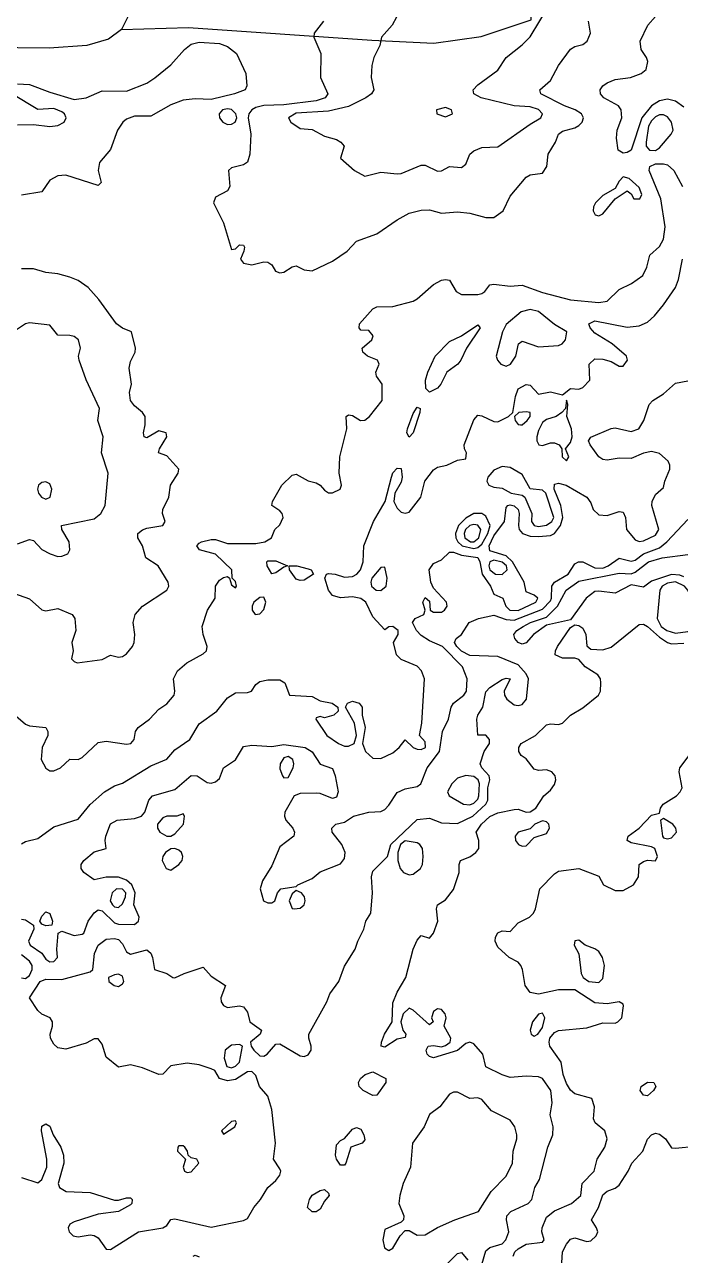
# Model space of a CAD drawing. Extents: x 425119 to 428731, y 1576976 to 1581037.
# Drawn here: x 427706 to 428193, y 1577581 to 1578496 of the extents above; entities that cross this region are included whole.
import ezdxf

# ---------------------------------------------------------------- set-up
doc = ezdxf.new("R2010")
doc.units = 21
doc.header["$MEASUREMENT"] = 0
for name, color, linetype in [('C-ROAD-CNTR', 7, 'Continuous'), ('C-TOPO-MAJR', 3, 'Continuous'), ('C-TOPO-MINR', 8, 'Continuous')]:
    doc.layers.add(name, color=color, linetype=linetype)

msp = doc.modelspace()

# ---------------------------------------------------------------- linework, layer by layer
at = {"layer": 'C-ROAD-CNTR'}
for points in [[(427811.28, 1579802.66), (427812.59, 1579667.93), (427801.5, 1579437.75), (427799.03, 1579092.4), (427797.14, 1578830.71), (427796.38, 1578724.06), (427801, 1578638.95), (427798.58, 1578555.33), (427794.26, 1578529.9), (427788.71, 1578514.3), (427777.68, 1578492.18), (427768.02, 1578484.97), (427751.95, 1578480.33), (427724.04, 1578478.32), (427328.66, 1578482.5), (427108.41, 1578491.89)], [(427777.68, 1578492.18), (427827.55, 1578493.7), (427963.69, 1578484.34), (428009.95, 1578482.07), (428045.04, 1578487.13), (428082.12, 1578499.42), (428082.88, 1578513.89)]]:
    msp.add_lwpolyline(points, dxfattribs=at)
at = {"layer": 'C-TOPO-MAJR'}
for points, elevation in [([(427982.16, 1578501.5), (427978.82, 1578495.5), (427970.89, 1578486.5), (427969.61, 1578480.5), (427965.29, 1578471.5), (427963.71, 1578465.5), (427963.16, 1578456.5), (427965.26, 1578447.5), (427963.53, 1578444.5), (427959.3, 1578441.5), (427946.5, 1578435.06), (427931.5, 1578431.5), (427907.5, 1578430.02), (427901.9, 1578426.5), (427903.7, 1578423.5), (427910.5, 1578418.73), (427919.5, 1578417.95), (427928.5, 1578412.95), (427937.5, 1578410.48), (427940.81, 1578408.5), (427943.12, 1578405.5), (427940.61, 1578396.5), (427950.85, 1578387.5), (427958.5, 1578383.23), (427970.5, 1578386.26), (427982.5, 1578384.89), (427985.5, 1578385.33), (428000.5, 1578391.4), (428003.5, 1578391.52), (428012.5, 1578386.93), (428015.5, 1578387.29), (428021.5, 1578390.33), (428030.5, 1578389.58), (428033.5, 1578392.25), (428036.55, 1578399.5), (428039.5, 1578402.12), (428045.5, 1578404.48), (428057.5, 1578405.03), (428081.5, 1578421.91), (428089.45, 1578426.5), (428090.67, 1578429.5), (428087.5, 1578432.76), (428081.5, 1578434.8), (428069.5, 1578435.49), (428045.09, 1578441.5), (428039.67, 1578444.5), (428039.06, 1578447.5), (428042.5, 1578451.21), (428057.5, 1578462.01), (428063.51, 1578471.5), (428075.5, 1578480.85), (428081.5, 1578486.94), (428095.81, 1578510.5)], 75), ([(427700.5, 1578109.86), (427709.5, 1578113.06), (427712.5, 1578112.31), (427718.5, 1578105.83), (427724.69, 1578102.5), (427724.69, 1578102.5), (427730.5, 1578100.61), (427733.5, 1578100.64), (427737.82, 1578102.5), (427739.51, 1578105.5), (427738.8, 1578111.5), (427733.42, 1578120.5), (427733.32, 1578123.5), (427757.5, 1578128.48), (427762.45, 1578132.5), (427765.64, 1578138.5), (427767.98, 1578162.5), (427763, 1578177.5), (427764.05, 1578189.5), (427760.11, 1578201.5), (427761.54, 1578210.5), (427751.5, 1578231.94), (427746.36, 1578246.5), (427745.82, 1578249.5), (427747.22, 1578255.5), (427745.77, 1578261.5), (427742.5, 1578263.98), (427739.5, 1578264.89), (427730.5, 1578265.09), (427724.5, 1578272.4), (427709.5, 1578274.3), (427706.5, 1578273.46), (427697.5, 1578267.59)], 75), ([(427703.5, 1577638.95), (427715.5, 1577634.8), (427718.5, 1577637.34), (427722.39, 1577646.5), (427722.4, 1577652.5), (427718.26, 1577673.5), (427718.5, 1577676.99), (427721.5, 1577678.71), (427724.5, 1577676.92), (427726.91, 1577670.5), (427732.6, 1577661.5), (427734.76, 1577655.5), (427735.03, 1577649.5), (427730.62, 1577634.5), (427731.62, 1577631.5), (427736.71, 1577628.5), (427754.5, 1577627.8), (427772.5, 1577622.05), (427775.5, 1577621.94), (427781.5, 1577623.79), (427784.5, 1577623.83), (427785.68, 1577622.5), (427785.55, 1577619.5), (427784.5, 1577618.59), (427775.5, 1577613.69), (427760.5, 1577611.5), (427742.5, 1577605.82), (427739.5, 1577604.09), (427738.19, 1577601.5), (427738.83, 1577598.5), (427741.79, 1577595.5), (427745.5, 1577594.68), (427754.5, 1577596.24), (427757.5, 1577595.79), (427760.5, 1577593.97), (427766.5, 1577585.52), (427769.5, 1577585.41), (427790.5, 1577598.43), (427808.55, 1577601.5), (427811.5, 1577603.21), (427814.5, 1577607.57), (427817.5, 1577608.13), (427844.5, 1577602.05), (427868.5, 1577606.86), (427871.5, 1577608.28), (427876.03, 1577616.5), (427881.15, 1577622.5), (427886.5, 1577631.49), (427892.5, 1577636.62), (427895.44, 1577640.5), (427896.16, 1577643.5), (427895.5, 1577645.31), (427890.71, 1577652.5), (427892.32, 1577664.5), (427889.5, 1577689.33), (427886.5, 1577699.27), (427880.37, 1577706.5), (427877.5, 1577714.67), (427874.5, 1577717.76), (427871.5, 1577717.39), (427862.5, 1577711.65), (427856.5, 1577710.84), (427850.48, 1577712.5), (427847.01, 1577718.5), (427844.5, 1577719.67), (427835.5, 1577722.69), (427826.5, 1577723.82), (427814.5, 1577722.01), (427808.5, 1577715.79), (427805.5, 1577715.57), (427793.5, 1577720.45), (427784.5, 1577722.63), (427775.5, 1577720.83), (427766.5, 1577728.43), (427763.5, 1577737.93), (427760.5, 1577741.89), (427757.5, 1577741.93), (427751.5, 1577738.82), (427736.5, 1577734.35), (427730.5, 1577735.24), (427727.5, 1577737.88), (427725.07, 1577742.5), (427724.68, 1577745.5), (427726.63, 1577751.5), (427726.64, 1577754.5), (427724.76, 1577757.5), (427718.5, 1577760.28), (427715.5, 1577762.95), (427709.55, 1577772.5), (427717.41, 1577784.5), (427721.5, 1577786.35), (427733.5, 1577786.03), (427754.5, 1577791.83), (427756.57, 1577793.5), (427757.78, 1577805.5), (427760.46, 1577811.5), (427766.5, 1577815.99), (427772.5, 1577816.61), (427775.5, 1577815.84), (427778.5, 1577812.55), (427781.5, 1577806.74), (427784.5, 1577804.95), (427796.5, 1577808.17), (427799.5, 1577805.58), (427800.9, 1577802.5), (427802.3, 1577793.5), (427811.5, 1577790.63), (427815.94, 1577787.5), (427817.5, 1577787.22), (427824.25, 1577790.5), (427838.5, 1577795.3), (427844.5, 1577788.57), (427855.15, 1577781.5), (427851.59, 1577772.5), (427851.83, 1577769.5), (427853.5, 1577766.63), (427856.5, 1577765.17), (427865.5, 1577766.38), (427868.5, 1577765.82), (427871.5, 1577761.84), (427873.09, 1577754.5), (427881.78, 1577748.5), (427880.89, 1577745.5), (427873.63, 1577739.5), (427874.18, 1577736.5), (427876.09, 1577733.5), (427880.5, 1577729.21), (427883.5, 1577729.11), (427886.07, 1577730.5), (427892.5, 1577737.97), (427895.5, 1577738.18), (427910.5, 1577729.42), (427913.5, 1577728.92), (427916.5, 1577730.15), (427918.6, 1577733.5), (427918.77, 1577736.5), (427916.93, 1577742.5), (427916.93, 1577745.5), (427930.36, 1577769.5), (427932.66, 1577775.5), (427939.16, 1577784.5), (427943.5, 1577796.09), (427951.32, 1577808.5), (427953.27, 1577814.5), (427957.87, 1577823.5), (427959.38, 1577829.5), (427963.01, 1577835.5), (427964.37, 1577850.5), (427963.6, 1577862.5), (427964.5, 1577866.62), (427975.31, 1577877.5), (427977.93, 1577886.5), (427997.5, 1577904.99), (428006.5, 1577906.09), (428015.5, 1577902.62), (428027.5, 1577902.01), (428038.73, 1577907.5), (428048.56, 1577916.5), (428050.04, 1577919.5), (428049.99, 1577928.5), (428051.49, 1577934.5), (428050.93, 1577937.5), (428045.47, 1577943.5), (428044.33, 1577946.5), (428047.34, 1577955.5), (428051.19, 1577961.5), (428051.11, 1577964.5), (428048.5, 1577967.6), (428042.5, 1577967.7), (428041.71, 1577979.5), (428042.47, 1577982.5), (428046.16, 1577988.5), (428048.5, 1577999.94), (428051.5, 1578003.05), (428060.5, 1578009.14), (428063.5, 1578010.07), (428066.5, 1578009.6), (428061.99, 1578000.5), (428062.37, 1577997.5), (428064.08, 1577994.5), (428069.5, 1577990.27), (428072.5, 1577989.66), (428075.5, 1577990.46), (428078.69, 1577994.5), (428080.15, 1578009.5), (428078.5, 1578013.35), (428072.5, 1578019.88), (428057.5, 1578026.18), (428036.5, 1578026.97), (428030.5, 1578030.18), (428026.87, 1578033.5), (428025.2, 1578036.5), (428026.33, 1578039.5), (428030.5, 1578042.62), (428036.08, 1578051.5), (428043.04, 1578054.5), (428054.5, 1578056.9), (428063.5, 1578053.69), (428069.5, 1578053.21), (428090.5, 1578061.31), (428096.5, 1578067.55), (428097.31, 1578069.5), (428097.5, 1578078.5), (428099.37, 1578081.5), (428109.58, 1578087.5), (428114.5, 1578095.03), (428117.37, 1578096.5), (428120.5, 1578096.67), (428129.5, 1578092), (428135.5, 1578091.91), (428139.47, 1578093.5), (428147.5, 1578099.38), (428156.5, 1578097.15), (428159.5, 1578097.85), (428165.5, 1578102.58), (428177.5, 1578107.01), (428183.02, 1578111.5), (428198.5, 1578128)], 70)]:
    msp.add_lwpolyline(points, dxfattribs=dict(at, elevation=elevation))
at = {"layer": 'C-TOPO-MAJR', "elevation": 70}
for points in [[(428182.99, 1578045.5), (428189.5, 1578043.58), (428198.5, 1578044.69), (428205.12, 1578048.5), (428207.5, 1578053.26), (428207.7, 1578060.5), (428206.71, 1578063.5), (428201.1, 1578069.5), (428198.54, 1578075.5), (428196.09, 1578078.5), (428189.5, 1578081.75), (428183.5, 1578080.78), (428179.55, 1578078.5), (428177.76, 1578075.5), (428175.68, 1578054.5), (428178.66, 1578048.5), (428182.99, 1578045.5)], [(427987.38, 1577865.5), (427991.5, 1577863.94), (427994.5, 1577864.46), (427999.82, 1577868.5), (428001.41, 1577871.5), (428002.01, 1577877.5), (428001.34, 1577883.5), (427999.4, 1577886.5), (427997.5, 1577887.59), (427988.5, 1577889.09), (427984.97, 1577886.5), (427983.15, 1577880.5), (427983.14, 1577874.5), (427984.92, 1577868.5), (427987.38, 1577865.5)], [(427772.35, 1577781.5), (427775.5, 1577780.96), (427778.5, 1577782.96), (427779.41, 1577784.5), (427778.5, 1577788.44), (427775.5, 1577790), (427772.5, 1577789.63), (427768.13, 1577787.5), (427768.4, 1577784.5), (427772.35, 1577781.5)], [(427856.16, 1577721.5), (427859.5, 1577720.41), (427862.5, 1577721.68), (427865.44, 1577724.5), (427867.72, 1577736.5), (427865.5, 1577737.75), (427859.5, 1577737.33), (427854.82, 1577733.5), (427854.06, 1577727.5), (427856.16, 1577721.5)], [(427973.21, 1577586.5), (427976.5, 1577584.51), (427979.5, 1577586.29), (427984.8, 1577595.5), (427988.5, 1577599.4), (427991.5, 1577599.49), (427997.5, 1577596.01), (428003.5, 1577596.18), (428012.5, 1577601.62), (428025.49, 1577607.5), (428042.91, 1577613.5), (428052.32, 1577628.5), (428063.5, 1577639.92), (428068.18, 1577649.5), (428068.67, 1577658.5), (428071.5, 1577667.5), (428071.59, 1577670.5), (428070.06, 1577676.5), (428066.5, 1577681.59), (428052.57, 1577688.5), (428045.5, 1577696.91), (428042.5, 1577697.98), (428036.5, 1577697.73), (428027.5, 1577702.31), (428024.5, 1577702.25), (428021.5, 1577700.72), (428014.21, 1577691.5), (428006.5, 1577685.81), (428002.59, 1577676.5), (427994.08, 1577664.5), (427992.44, 1577646.5), (427986.95, 1577634.5), (427984.49, 1577625.5), (427983.9, 1577619.5), (427987.56, 1577610.5), (427987.35, 1577607.5), (427985.5, 1577605.67), (427973.5, 1577600.23), (427971.89, 1577592.5), (427973.21, 1577586.5)]]:
    msp.add_lwpolyline(points, close=True, dxfattribs=at)
at = {"layer": 'C-TOPO-MINR'}
for points, elevation in [([(428195.5, 1578434.55), (428189.5, 1578438.98), (428183.5, 1578440.37), (428177.5, 1578439.19), (428171.5, 1578435.57), (428164.31, 1578426.5), (428156.5, 1578402.54), (428153.5, 1578400.73), (428150.5, 1578400.43), (428146.91, 1578402.5), (428145.45, 1578411.5), (428146.13, 1578417.5), (428149.6, 1578426.5), (428148.9, 1578432.5), (428147.01, 1578435.5), (428136.21, 1578441.5), (428133.59, 1578444.5), (428133.36, 1578447.5), (428135.33, 1578450.5), (428138.5, 1578452.7), (428144.5, 1578455.2), (428155.92, 1578456.5), (428164, 1578459.5), (428167.49, 1578462.5), (428168.85, 1578468.5), (428167.93, 1578471.5), (428163.84, 1578477.5), (428163.13, 1578483.5), (428168.94, 1578495.5), (428174.5, 1578502.02)], 73), ([(427927.97, 1578498.5), (427920.82, 1578489.5), (427920.61, 1578486.5), (427925.85, 1578474.5), (427925.56, 1578456.5), (427931.05, 1578444.5), (427929.22, 1578441.5), (427922.5, 1578439.31), (427898.5, 1578436.17), (427883.5, 1578435.86), (427877.5, 1578434.32), (427874.63, 1578432.5), (427872.5, 1578429.5), (427871.8, 1578426.5), (427873.89, 1578414.5), (427873.16, 1578399.5), (427871.5, 1578393.74), (427868.5, 1578391.67), (427859.5, 1578389.34), (427857.22, 1578387.5), (427858.29, 1578375.5), (427856.5, 1578372.23), (427847.5, 1578367.66), (427846.23, 1578363.5), (427853.46, 1578348.5), (427859.5, 1578328.76), (427862.5, 1578329.26), (427865.5, 1578332.17), (427868.5, 1578331.96), (427869.17, 1578330.5), (427868.7, 1578327.5), (427866.31, 1578321.5), (427868.42, 1578318.5), (427874.5, 1578317.42), (427883.5, 1578319.49), (427886.5, 1578319.21), (427889.5, 1578317.34), (427892.14, 1578312.5), (427895.5, 1578311.34), (427898.5, 1578311.82), (427904.5, 1578315.79), (427907.5, 1578316.6), (427913.5, 1578313.69), (427919.5, 1578312.92), (427934.5, 1578320.18), (427945.56, 1578327.5), (427952.5, 1578335.02), (427967.5, 1578340.45), (427982.5, 1578350.85), (427991.5, 1578355.69), (428000.5, 1578357.89), (428006.5, 1578358.11), (428015.5, 1578355.76), (428027.5, 1578356.76), (428036.5, 1578355.79), (428048.5, 1578352.49), (428054.5, 1578352.57), (428061.43, 1578357.5), (428066.5, 1578368.26), (428078.5, 1578382.4), (428081.5, 1578384.26), (428090.5, 1578385.57), (428093.79, 1578390.5), (428094.75, 1578399.5), (428100.11, 1578408.5), (428102.46, 1578414.5), (428105.5, 1578416.68), (428114.5, 1578419.08), (428117.5, 1578420.95), (428120.05, 1578423.5), (428120.93, 1578426.5), (428119.51, 1578429.5), (428114.86, 1578432.5), (428106.81, 1578435.5), (428089.26, 1578444.5), (428088.66, 1578447.5), (428096.5, 1578454.45), (428102.39, 1578465.5), (428111.5, 1578477.75), (428114.5, 1578479.61), (428120.5, 1578481.23), (428123.88, 1578483.5), (428126.27, 1578489.5), (428124.84, 1578498.5)], 74), ([(427700.5, 1578451.83), (427709.5, 1578451.49), (427724.5, 1578445.64), (427742.5, 1578440.25), (427751.5, 1578441.49), (427763.5, 1578446.57), (427781.5, 1578446.41), (427796.5, 1578452.48), (427802.5, 1578456.24), (427814.5, 1578466.01), (427824.61, 1578477.5), (427829.5, 1578481.43), (427835.5, 1578482.89), (427850.5, 1578481.88), (427856.5, 1578479.66), (427863.34, 1578474.5), (427870.17, 1578459.5), (427870.91, 1578450.5), (427869.74, 1578447.5), (427861.69, 1578444.5), (427844.5, 1578440.24), (427832.5, 1578440.8), (427823.5, 1578439.68), (427814.5, 1578436.16), (427799.5, 1578427.91), (427787.5, 1578427.9), (427781.5, 1578425.54), (427778.88, 1578423.5), (427774.8, 1578417.5), (427769.5, 1578403.11), (427761.41, 1578393.5), (427760.45, 1578387.5), (427762.6, 1578378.5), (427760.5, 1578376.26), (427736.5, 1578384.01), (427730.5, 1578383.44), (427724.5, 1578380.22), (427718.5, 1578371.55), (427703.5, 1578369.11)], 73), ([(427700.5, 1578421.43), (427712.5, 1578421.76), (427724.5, 1578420.24), (427730.5, 1578420.99), (427735.21, 1578423.5), (427736.76, 1578426.5), (427735.41, 1578429.5), (427733.5, 1578431.13), (427727.5, 1578433.64), (427715.5, 1578432.77), (427696.29, 1578444.5)], 73), ([(427697.5, 1577983.49), (427706.5, 1577975.97), (427709.5, 1577974.76), (427721.5, 1577973.44), (427723.17, 1577970.5), (427723.13, 1577967.5), (427718.88, 1577958.5), (427718.12, 1577949.5), (427721.5, 1577943.09), (427724.5, 1577941.07), (427727.5, 1577941.26), (427732.46, 1577943.5), (427739.5, 1577949.97), (427745.5, 1577949.49), (427748.5, 1577951.04), (427760.5, 1577962.24), (427766.5, 1577963.17), (427781.5, 1577960.91), (427784.61, 1577961.5), (427787.19, 1577964.5), (427788.27, 1577970.5), (427790.16, 1577973.5), (427798.54, 1577979.5), (427805.5, 1577986.98), (427811.5, 1577991.02), (427816.83, 1577997.5), (427817.42, 1578000.5), (427816.54, 1578009.5), (427819.46, 1578015.5), (427826.42, 1578021.5), (427838.5, 1578028.24), (427840.83, 1578030.5), (427841.52, 1578033.5), (427838.52, 1578042.5), (427837.8, 1578048.5), (427841.79, 1578060.5), (427847.49, 1578069.5), (427847.5, 1578078.5), (427850.5, 1578082.8), (427853.5, 1578085.02), (427856.5, 1578085.75), (427858.06, 1578084.5), (427859.5, 1578079.38), (427862.5, 1578077.25), (427863.25, 1578078.5), (427862.5, 1578081.81), (427860.02, 1578084.5), (427859.79, 1578090.5), (427847.5, 1578102.13), (427835.79, 1578105.5), (427833.67, 1578108.5), (427835.5, 1578110.31), (427837.15, 1578111.5), (427844.5, 1578113.1), (427847.5, 1578113.06), (427856.5, 1578110.23), (427877.5, 1578110.27), (427884.22, 1578111.5), (427889.24, 1578114.5), (427891.73, 1578120.5), (427895.5, 1578124.16), (427897.95, 1578129.5), (427897.26, 1578132.5), (427895.5, 1578134.4), (427889.5, 1578138.46), (427889.87, 1578141.5), (427896.87, 1578153.5), (427904.5, 1578160.87), (427907.5, 1578161.84), (427916.5, 1578156.81), (427922.5, 1578155.21), (427925.5, 1578153.6), (427928.5, 1578149.88), (427931.5, 1578147.83), (427934.5, 1578147.79), (427940.15, 1578150.5), (427941.18, 1578153.5), (427939.61, 1578162.5), (427940.05, 1578174.5), (427945.1, 1578195.5), (427944.64, 1578204.5), (427946.5, 1578205.91), (427949.5, 1578205.22), (427955.47, 1578201.5), (427958.5, 1578201.92), (427962.04, 1578204.5), (427971.43, 1578216.5), (427971.36, 1578228.5), (427967.29, 1578234.5), (427966.73, 1578237.5), (427969.13, 1578243.5), (427968.01, 1578246.5), (427960.55, 1578249.5), (427957.03, 1578252.5), (427956.52, 1578255.5), (427963.85, 1578261.5), (427964.88, 1578264.5), (427961.5, 1578268.53), (427955.5, 1578268.7), (427954.25, 1578270.5), (427954.63, 1578273.5), (427964.5, 1578284.59), (427967.5, 1578286.1), (427979.5, 1578286.28), (427994.5, 1578290.44), (427997.5, 1578292.09), (428009.5, 1578302.63), (428015.5, 1578305.88), (428018.5, 1578306.44), (428021.5, 1578305.94), (428026.32, 1578297.5), (428030.5, 1578295.17), (428042.5, 1578295.27), (428045.5, 1578296.13), (428047.69, 1578297.5), (428051.5, 1578302.55), (428054.5, 1578303.01), (428066.5, 1578301.39), (428075.5, 1578302.25), (428090.5, 1578296.82), (428111.5, 1578291.28), (428132.5, 1578289.4), (428138.5, 1578290.32), (428147.5, 1578299.05), (428156.61, 1578303.5), (428165.18, 1578309.5), (428168.01, 1578315.5), (428170.41, 1578324.5), (428177.5, 1578331.06), (428180.5, 1578336.5), (428181.7, 1578345.5), (428178.47, 1578366.5), (428169.8, 1578387.5), (428170.29, 1578390.5), (428174.5, 1578392.31), (428180.5, 1578392.51), (428183.5, 1578391.66), (428188.22, 1578387.5), (428194.47, 1578375.5)], 73), ([(427703.5, 1577886.82), (427706.5, 1577888.62), (427715.5, 1577891), (427727.5, 1577899.6), (427745.5, 1577905.25), (427754.5, 1577916.08), (427765.13, 1577925.5), (427772.5, 1577929.95), (427778.5, 1577931.92), (427799.5, 1577945.01), (427811.5, 1577949.76), (427817.5, 1577956.89), (427828.57, 1577964.5), (427835.5, 1577976.23), (427848.55, 1577985.5), (427856.5, 1577995.48), (427862.5, 1577999.2), (427871.5, 1577999.33), (427874.4, 1578000.5), (427877.5, 1578005.31), (427880.5, 1578007.53), (427886.5, 1578008.9), (427895.5, 1578008.95), (427899.05, 1578006.5), (427902.55, 1577997.5), (427919.5, 1577996.35), (427925.5, 1577993.22), (427934.19, 1577991.5), (427938.57, 1577988.5), (427938.81, 1577985.5), (427935.48, 1577982.5), (427928.5, 1577980.64), (427925.5, 1577981.6), (427922.5, 1577980.69), (427922.27, 1577979.5), (427930.23, 1577967.5), (427939.08, 1577961.5), (427943.5, 1577959.6), (427946.5, 1577959.5), (427950.72, 1577961.5), (427952.4, 1577967.5), (427950.88, 1577976.5), (427944.18, 1577988.5), (427945.67, 1577991.5), (427949.5, 1577993.08), (427954.48, 1577991.5), (427956.64, 1577988.5), (427956.57, 1577982.5), (427958.75, 1577973.5), (427956.88, 1577961.5), (427959.08, 1577955.5), (427964.5, 1577950.56), (427970.5, 1577950.33), (427979.5, 1577954.64), (427984.05, 1577958.5), (427988.5, 1577964.13), (427994.37, 1577958.5), (427997.5, 1577957.18), (428000.5, 1577957.01), (428003.61, 1577958.5), (428003.5, 1577962.84), (427999.11, 1577967.5), (428000.92, 1577976.5), (428002.96, 1578009.5), (428000.68, 1578015.5), (427997.5, 1578018.95), (427985.5, 1578023.97), (427982.19, 1578027.5), (427979.85, 1578036.5), (427983.43, 1578042.5), (427983.35, 1578045.5), (427979.5, 1578048.6), (427976.5, 1578048.19), (427973.5, 1578046.09), (427964.5, 1578055.72), (427959.26, 1578066.5), (427955.5, 1578069.26), (427949.5, 1578070.42), (427940.5, 1578069.83), (427934.5, 1578071.55), (427931.66, 1578075.5), (427928.76, 1578084.5), (427930.2, 1578087.5), (427931.5, 1578087.79), (427936.49, 1578087.5), (427943.5, 1578085.18), (427949.5, 1578085.63), (427952.71, 1578087.5), (427955.34, 1578090.5), (427957.38, 1578096.5), (427957.78, 1578108.5), (427964.96, 1578126.5), (427973.66, 1578141.5), (427978.28, 1578159.5), (427979.5, 1578162.62), (427982.5, 1578166.2), (427985.5, 1578165.83), (427986.28, 1578159.5), (427985.5, 1578155.73), (427980.9, 1578147.5), (427980.2, 1578141.5), (427982.5, 1578136.56), (427985.5, 1578133.49), (427988.5, 1578132.71), (427991.5, 1578133.39), (428000.21, 1578144.5), (428003.11, 1578156.5), (428009.5, 1578164.91), (428012.5, 1578166.88), (428019.44, 1578168.5), (428027.5, 1578172.09), (428033.5, 1578173.04), (428034.02, 1578177.5), (428032.55, 1578180.5), (428032.41, 1578183.5), (428039.5, 1578202.12), (428042.5, 1578205.61), (428045.5, 1578205.14), (428054.5, 1578200.97), (428057.5, 1578200.68), (428065.26, 1578204.5), (428068.47, 1578207.5), (428070.4, 1578219.5), (428072.5, 1578225.21), (428078.5, 1578228.38), (428081.5, 1578227.85), (428087.5, 1578221.3), (428096.5, 1578222.91), (428105.5, 1578220.79), (428111.5, 1578225.5), (428117.5, 1578224.96), (428120.5, 1578226.03), (428125.79, 1578231.5), (428125.35, 1578243.5), (428129.5, 1578247.42), (428135.5, 1578247.32), (428141.5, 1578245.39), (428147.5, 1578241.9), (428150.5, 1578242.04), (428153.79, 1578246.5), (428153, 1578249.5), (428142.41, 1578258.5), (428129.5, 1578266.59), (428126.09, 1578270.5), (428124.88, 1578273.5), (428129.5, 1578275.7), (428153.5, 1578270.94), (428162.5, 1578272.04), (428168.5, 1578274.77), (428173.82, 1578279.5), (428180.5, 1578287.68), (428189.37, 1578300.5), (428191.73, 1578306.5), (428194.66, 1578321.5)], 72), ([(427685.5, 1578077.46), (427709.5, 1578069.16), (427718.5, 1578060.89), (427721.5, 1578060.19), (427730.5, 1578061.81), (427741.02, 1578057.5), (427743.06, 1578054.5), (427743.82, 1578045.5), (427740.87, 1578036.5), (427741.93, 1578030.5), (427740.61, 1578024.5), (427742.5, 1578022.42), (427744.84, 1578021.5), (427744.84, 1578021.5), (427763.5, 1578023.86), (427769.5, 1578027.18), (427775.5, 1578025.61), (427778.5, 1578026.24), (427781.5, 1578028.24), (427785.97, 1578033.5), (427787.1, 1578036.5), (427787.62, 1578042.5), (427786.33, 1578051.5), (427788.01, 1578057.5), (427793.5, 1578063.7), (427811.5, 1578075.54), (427813.02, 1578078.5), (427812.34, 1578081.5), (427805.09, 1578093.5), (427795.85, 1578099.5), (427793.48, 1578108.5), (427789.82, 1578114.5), (427789.91, 1578117.5), (427793.5, 1578120.46), (427796.5, 1578121.62), (427808.5, 1578123.5), (427810.31, 1578126.5), (427808.16, 1578132.5), (427808.47, 1578135.5), (427812.92, 1578144.5), (427814.29, 1578153.5), (427819.85, 1578162.5), (427820.49, 1578165.5), (427811.5, 1578175.44), (427805.18, 1578177.5), (427806.03, 1578180.5), (427811.45, 1578189.5), (427811.01, 1578192.5), (427805.5, 1578193.97), (427796.5, 1578188.76), (427794.73, 1578189.5), (427794.04, 1578192.5), (427795.42, 1578198.5), (427795.33, 1578204.5), (427793.45, 1578207.5), (427787.5, 1578212.44), (427784.37, 1578216.5), (427783.77, 1578222.5), (427785.19, 1578228.5), (427783.52, 1578240.5), (427784.5, 1578245.43), (427788.03, 1578252.5), (427788.15, 1578255.5), (427785.12, 1578267.5), (427778.5, 1578270.33), (427774.17, 1578273.5), (427760.88, 1578291.5), (427753.02, 1578300.5), (427745.5, 1578305.59), (427739.5, 1578308.26), (427730.5, 1578310.62), (427721.5, 1578311.54), (427712.5, 1578314.33), (427703.5, 1578314.28)], 74), ([(427703.5, 1577830.96), (427706.5, 1577830.46), (427712.46, 1577826.5), (427712.53, 1577823.5), (427708.7, 1577814.5), (427709.85, 1577811.5), (427718.5, 1577805.68), (427721.5, 1577801.15), (427724.5, 1577799.25), (427727.52, 1577799.5), (427730.19, 1577802.5), (427729.62, 1577808.5), (427730.61, 1577820.5), (427733.5, 1577821.91), (427742.5, 1577818.74), (427748.5, 1577819.67), (427749.75, 1577820.5), (427752.96, 1577829.5), (427757.5, 1577835.6), (427760.5, 1577837.74), (427763.5, 1577837.04), (427772.5, 1577828.18), (427775.5, 1577827.18), (427787.5, 1577827.02), (427790.5, 1577829.49), (427790.99, 1577832.5), (427786.94, 1577841.5), (427788, 1577850.5), (427785.52, 1577856.5), (427781.5, 1577859.8), (427775.5, 1577862.07), (427766.5, 1577862.21), (427757.5, 1577860.1), (427749.83, 1577865.5), (427747.85, 1577868.5), (427747.93, 1577871.5), (427749.86, 1577874.5), (427757.5, 1577880.87), (427766.36, 1577883.5), (427765.54, 1577889.5), (427766.04, 1577892.5), (427769.5, 1577901.83), (427774.57, 1577904.5), (427787.5, 1577905.77), (427792.55, 1577907.5), (427795.08, 1577910.5), (427798.14, 1577919.5), (427800.78, 1577922.5), (427817.5, 1577927.29), (427829.5, 1577937.78), (427833.95, 1577937.5), (427841.5, 1577932.49), (427844.5, 1577931.91), (427847.5, 1577932.92), (427850.5, 1577935.6), (427853.53, 1577943.5), (427862.5, 1577949.28), (427868.5, 1577959.23), (427874.5, 1577960.25), (427889.5, 1577959.16), (427898.5, 1577960.82), (427914.33, 1577958.5), (427919.5, 1577955.35), (427925.5, 1577946.23), (427934.5, 1577942.82), (427936.61, 1577937.5), (427938.73, 1577925.5), (427937.5, 1577921.69), (427934.5, 1577920.58), (427925.5, 1577924.37), (427922.5, 1577924.66), (427910.5, 1577924.44), (427906, 1577922.5), (427899.18, 1577910.5), (427898.81, 1577907.5), (427899.76, 1577904.5), (427905.03, 1577898.5), (427906.35, 1577895.5), (427905.74, 1577892.5), (427895.5, 1577884.67), (427889.5, 1577870.64), (427882.57, 1577859.5), (427880.76, 1577853.5), (427883.26, 1577844.5), (427886.5, 1577842.96), (427889.5, 1577843.18), (427891.81, 1577844.5), (427893.62, 1577850.5), (427896.17, 1577853.5), (427907.5, 1577855.14), (427908.79, 1577856.5), (427919.5, 1577861.22), (427925.5, 1577866.18), (427940.5, 1577871.96), (427943.5, 1577876.06), (427944.03, 1577880.5), (427941.48, 1577886.5), (427934.36, 1577895.5), (427934.08, 1577898.5), (427937.15, 1577901.5), (427943.5, 1577903.13), (427950.25, 1577907.5), (427961.5, 1577910.54), (427970.5, 1577911.03), (427973.5, 1577912.56), (427976.5, 1577915.78), (427982.5, 1577925.13), (427988.5, 1577927.82), (427997.5, 1577929.6), (428000.08, 1577931.5), (428004.89, 1577943.5), (428014.16, 1577955.5), (428016.22, 1577970.5), (428020.62, 1577979.5), (428022.67, 1577988.5), (428024.5, 1577991.54), (428032.15, 1577997.5), (428034.15, 1578000.5), (428034.72, 1578009.5), (428031.07, 1578018.5), (428016.33, 1578033.5), (428006.5, 1578037.88), (428000.5, 1578041.71), (427996.97, 1578045.5), (427993.99, 1578051.5), (427996.08, 1578054.5), (428002.34, 1578057.5), (428003.37, 1578060.5), (428001.63, 1578066.5), (428003.5, 1578070), (428006.5, 1578067.39), (428007.13, 1578060.5), (428009.5, 1578059.04), (428015.5, 1578059.01), (428017.85, 1578060.5), (428019.71, 1578063.5), (428019.28, 1578066.5), (428009.5, 1578076.91), (428007.58, 1578081.5), (428006.48, 1578090.5), (428009.5, 1578095.31), (428015.5, 1578097.98), (428021.5, 1578103.83), (428024.5, 1578103.66), (428030.5, 1578101.4), (428042.5, 1578099.67), (428044.09, 1578096.5), (428045.85, 1578087.5), (428051.98, 1578078.5), (428054.48, 1578072.5), (428061.18, 1578069.5), (428063.27, 1578063.5), (428066.21, 1578060.5), (428072.5, 1578060.3), (428085.7, 1578066.5), (428087.18, 1578069.5), (428084.5, 1578071.8), (428078.5, 1578074.14), (428076.97, 1578081.5), (428068.38, 1578096.5), (428063.5, 1578101.07), (428051.5, 1578104.77), (428050.94, 1578108.5), (428054.5, 1578115.97), (428062.24, 1578126.5), (428063.5, 1578137.01), (428064.76, 1578138.5), (428066.5, 1578138.85), (428069.5, 1578138.26), (428072.51, 1578135.5), (428073.22, 1578132.5), (428072.8, 1578123.5), (428073.36, 1578120.5), (428075.65, 1578117.5), (428081.5, 1578115.67), (428087.5, 1578115.47), (428096.5, 1578116.19), (428099.5, 1578117.63), (428103.85, 1578123.5), (428105.69, 1578129.5), (428104.19, 1578138.5), (428099.22, 1578150.5), (428099.5, 1578154.38), (428102.5, 1578155.09), (428108.07, 1578153.5), (428123.5, 1578144.71), (428126.5, 1578140.38), (428128.25, 1578135.5), (428132.5, 1578131.43), (428138.5, 1578130.98), (428147.5, 1578134.04), (428150.5, 1578133.46), (428152.16, 1578129.5), (428152.99, 1578120.5), (428159.5, 1578112.85), (428162.5, 1578111.71), (428165.5, 1578112.08), (428174.5, 1578116.26), (428177.03, 1578120.5), (428171.72, 1578138.5), (428172.17, 1578141.5), (428174.5, 1578146.64), (428180.5, 1578151.85), (428181.41, 1578156.5), (428185.27, 1578165.5), (428185.29, 1578168.5), (428183.83, 1578171.5), (428177.5, 1578177.02), (428171.5, 1578178.53), (428165.5, 1578177.42), (428156.5, 1578173.27), (428147.5, 1578173.69), (428138.5, 1578172.23), (428135.5, 1578172.64), (428132.5, 1578174.63), (428125.93, 1578183.5), (428124.7, 1578186.5), (428126.5, 1578189.21), (428141.5, 1578195.75), (428144.5, 1578196.11), (428156.5, 1578193.55), (428162.13, 1578195.5), (428165.89, 1578201.5), (428169.9, 1578213.5), (428172.48, 1578216.5), (428180.5, 1578221.51), (428189.5, 1578229.41), (428198.5, 1578231.2)], 71), ([(428195.5, 1578085.5), (428192.5, 1578086.7), (428186.5, 1578087.01), (428171.5, 1578082.19), (428165.5, 1578077.68), (428156.5, 1578079.57), (428144.5, 1578073.35), (428132.5, 1578074.85), (428129.5, 1578074.43), (428122.98, 1578069.5), (428111.5, 1578053.54), (428093.5, 1578049.58), (428083.81, 1578042.5), (428078.5, 1578036.4), (428075.5, 1578035.43), (428072.39, 1578036.5), (428070.12, 1578039.5), (428069.3, 1578042.5), (428071.47, 1578045.5), (428076.14, 1578048.5), (428081.76, 1578051.5), (428093.5, 1578055.46), (428101.66, 1578063.5), (428108.26, 1578075.5), (428117.5, 1578082.19), (428147.5, 1578088.11), (428156.5, 1578087.6), (428159.5, 1578088.79), (428169.22, 1578096.5), (428179.4, 1578099.5), (428198.5, 1578101.88)], 69), ([(428045.5, 1577574.09), (428048.5, 1577584.35), (428051.5, 1577586.96), (428060.5, 1577589.65), (428063.38, 1577592.5), (428065.63, 1577598.5), (428063.71, 1577607.5), (428064.19, 1577610.5), (428067.09, 1577613.5), (428079.88, 1577619.5), (428082.63, 1577622.5), (428084.94, 1577631.5), (428088.24, 1577637.5), (428094.47, 1577661.5), (428098.3, 1577670.5), (428098.44, 1577676.5), (428096.15, 1577685.5), (428097.79, 1577694.5), (428096.68, 1577703.5), (428090.5, 1577712.37), (428087.5, 1577713.71), (428078.5, 1577714.27), (428066.5, 1577713.34), (428060.5, 1577715.17), (428048.5, 1577721.27), (428046.36, 1577730.5), (428039.5, 1577738.16), (428036.61, 1577739.5), (428033.5, 1577738.41), (428027.5, 1577733.17), (428009.5, 1577727.94), (428006.5, 1577728.86), (428004.8, 1577730.5), (428004.26, 1577733.5), (428005.52, 1577736.5), (428009.5, 1577737.01), (428015.5, 1577736.12), (428018.5, 1577736.91), (428022.07, 1577739.5), (428022.59, 1577742.5), (428017.6, 1577751.5), (428019.08, 1577757.5), (428018.36, 1577760.5), (428015.5, 1577763.69), (428012.5, 1577764.3), (428009.5, 1577762.29), (428008.11, 1577757.5), (428009.23, 1577754.5), (428006.5, 1577752.32), (427994.5, 1577763.17), (427991.5, 1577764.86), (427987.06, 1577760.5), (427985.2, 1577754.5), (427986.72, 1577748.5), (427989.12, 1577745.5), (427988.5, 1577743.07), (427982.5, 1577741.71), (427973.5, 1577735.74), (427970.8, 1577736.5), (427970.88, 1577739.5), (427973.08, 1577745.5), (427978.81, 1577754.5), (427979.5, 1577768.82), (427982.5, 1577776.68), (427988.99, 1577787.5), (427994.37, 1577808.5), (427997.5, 1577815.32), (428000.5, 1577818.78), (428006.5, 1577816.7), (428009.5, 1577820.54), (428012.75, 1577829.5), (428011.84, 1577838.5), (428012.48, 1577841.5), (428018.5, 1577845.4), (428024.5, 1577853.07), (428028.55, 1577865.5), (428028.57, 1577871.5), (428029.54, 1577874.5), (428036.5, 1577877.24), (428040.92, 1577880.5), (428043.24, 1577883.5), (428043.27, 1577889.5), (428041.3, 1577895.5), (428045.2, 1577901.5), (428051.5, 1577907.2), (428057.5, 1577909.92), (428069.5, 1577912.52), (428072.5, 1577912.6), (428078.5, 1577910.42), (428081.5, 1577910.69), (428085.72, 1577913.5), (428091.55, 1577922.5), (428096.5, 1577926.86), (428099.5, 1577930.97), (428100.41, 1577934.5), (428100.01, 1577937.5), (428097.6, 1577940.5), (428093.5, 1577941.84), (428087.5, 1577941.55), (428084.5, 1577942.38), (428078.5, 1577950.19), (428074.84, 1577952.5), (428073.06, 1577955.5), (428072.96, 1577958.5), (428074.75, 1577961.5), (428085.32, 1577967.5), (428093.5, 1577975.28), (428096.5, 1577976.08), (428102.5, 1577975.54), (428105.5, 1577976.62), (428111.5, 1577982.51), (428120.5, 1577987.96), (428132.14, 1577997.5), (428133.6, 1578000.5), (428133.83, 1578006.5), (428133.71, 1578009.5), (428131.59, 1578012.5), (428122.21, 1578018.5), (428117.5, 1578023.99), (428114.5, 1578024.84), (428105.5, 1578024.85), (428099.98, 1578027.5), (428100.11, 1578030.5), (428101.8, 1578033.5), (428111.5, 1578047.79), (428114.5, 1578049.74), (428117.5, 1578049.2), (428120.5, 1578047.34), (428122.78, 1578042.5), (428123.5, 1578034.06), (428126.5, 1578031.73), (428135.5, 1578031.25), (428141.5, 1578033), (428162.5, 1578050.04), (428165.5, 1578050.16), (428168.5, 1578048.42), (428177.5, 1578040.49), (428183.5, 1578036.55), (428186.5, 1578035.71), (428195.5, 1578036.03)], 69), ([(428068.85, 1577580.5), (428070.14, 1577583.5), (428072.5, 1577585.84), (428078.5, 1577589.21), (428090.5, 1577590.78), (428091.83, 1577592.5), (428090.14, 1577598.5), (428090.38, 1577601.5), (428093.5, 1577609.28), (428099.5, 1577614.05), (428112.04, 1577619.5), (428119.16, 1577625.5), (428120.06, 1577634.5), (428128.9, 1577643.5), (428131.27, 1577652.5), (428136.77, 1577661.5), (428138.66, 1577667.5), (428136.93, 1577673.5), (428129.7, 1577679.5), (428128.52, 1577682.5), (428129.17, 1577691.5), (428127.13, 1577697.5), (428114.5, 1577701.02), (428111.5, 1577703.82), (428108.5, 1577708.67), (428106.01, 1577715.5), (428104.45, 1577724.5), (428096.11, 1577736.5), (428095.47, 1577739.5), (428096.09, 1577742.5), (428099.5, 1577746.61), (428102.5, 1577748.22), (428123.5, 1577750.1), (428135.5, 1577753.77), (428144.5, 1577753.68), (428146.6, 1577754.5), (428149.42, 1577757.5), (428150.77, 1577766.5), (428150.5, 1577767.67), (428147.5, 1577769.35), (428138.5, 1577767.98), (428129.5, 1577768.74), (428114.5, 1577778.28), (428102.5, 1577778.41), (428087.5, 1577775.21), (428081.5, 1577776.4), (428077.59, 1577781.5), (428075.73, 1577793.5), (428074.38, 1577796.5), (428072.5, 1577799.02), (428065.73, 1577802.5), (428057.5, 1577810.19), (428055.49, 1577814.5), (428055.67, 1577817.5), (428057.5, 1577820.85), (428060.5, 1577822.24), (428066.5, 1577821.86), (428072.5, 1577828.07), (428080.82, 1577832.5), (428084, 1577835.5), (428085.46, 1577838.5), (428088.68, 1577853.5), (428099.5, 1577864.64), (428102.5, 1577866.53), (428117.66, 1577868.5), (428132.5, 1577862.78), (428135.82, 1577856.5), (428144.5, 1577852.23), (428150.5, 1577852.18), (428158.16, 1577856.5), (428161.99, 1577862.5), (428162.5, 1577871.51), (428165.5, 1577873.88), (428168.5, 1577874.75), (428174.5, 1577874.26), (428175.9, 1577877.5), (428174.05, 1577883.5), (428171.5, 1577884.73), (428156.5, 1577887.66), (428153.47, 1577889.5), (428154.19, 1577892.5), (428162.5, 1577898.57), (428171.5, 1577908.17), (428177.5, 1577909.62), (428178.14, 1577913.5), (428180.12, 1577916.5), (428190.06, 1577922.5), (428192.86, 1577925.5), (428194.22, 1577928.5), (428192.06, 1577940.5), (428192.69, 1577943.5), (428199.49, 1577952.5)], 68), ([(427703.5, 1577787.35), (427706.5, 1577786.76), (427709.5, 1577788.96), (427711.53, 1577793.5), (427711.51, 1577796.5), (427709.5, 1577799.65), (427703.5, 1577804.4)], 71), ([(428104.62, 1577571.5), (428105.45, 1577583.5), (428108.5, 1577589.44), (428111.5, 1577592.98), (428114.5, 1577594.15), (428123.5, 1577591.24), (428126.5, 1577591.86), (428130.54, 1577595.5), (428131.6, 1577598.5), (428130.73, 1577601.5), (428126.92, 1577607.5), (428132.29, 1577616.5), (428135.5, 1577625.93), (428138.5, 1577628.81), (428144.5, 1577631), (428147.5, 1577633.1), (428154.17, 1577643.5), (428156.92, 1577649.5), (428165.01, 1577658.5), (428168.5, 1577667.27), (428171.5, 1577670.63), (428174.5, 1577671.94), (428177.5, 1577671.08), (428181.91, 1577667.5), (428186.5, 1577660.95), (428189.5, 1577660.73), (428204.5, 1577662.19)], 67), ([(427831.01, 1577580.5), (427832.5, 1577581.09), (427835.5, 1577579.82)], 69), ([(428019.43, 1577574.5), (428027.5, 1577582.46), (428030.5, 1577583.19), (428035.1, 1577577.5)], 69)]:
    msp.add_lwpolyline(points, dxfattribs=dict(at, elevation=elevation))
for points, elevation in [([(427852.96, 1578423.5), (427856.5, 1578421.72), (427859.5, 1578421.83), (427862.31, 1578423.5), (427863.58, 1578426.5), (427862.83, 1578429.5), (427859.5, 1578432.74), (427856.5, 1578433.37), (427852.75, 1578432.5), (427850.25, 1578429.5), (427850.54, 1578426.5), (427852.96, 1578423.5)], 74), ([(428012.12, 1578429.5), (428018.5, 1578427.4), (428023.75, 1578429.5), (428023.03, 1578432.5), (428018.5, 1578434.17), (428011.79, 1578432.5), (428012.12, 1578429.5)], 76), ([(428170.06, 1578402.5), (428174.5, 1578402.28), (428177.5, 1578404.24), (428186.26, 1578414.5), (428187.72, 1578417.5), (428186.33, 1578423.5), (428183.5, 1578427.36), (428180.5, 1578428.82), (428177.5, 1578428.74), (428174.5, 1578427.29), (428171.5, 1578424.39), (428169.42, 1578420.5), (428167.54, 1578408.5), (428167.71, 1578405.5), (428170.06, 1578402.5)], 74), ([(428129.6, 1578354.5), (428132.5, 1578353.67), (428135.5, 1578355.2), (428144.5, 1578366.36), (428153.5, 1578372.4), (428156.5, 1578370.13), (428158.44, 1578366.5), (428162.91, 1578366.5), (428164.33, 1578369.5), (428162.5, 1578374.87), (428155.07, 1578381.5), (428150.5, 1578382.63), (428147.5, 1578379.41), (428144.5, 1578374.08), (428135.5, 1578368.93), (428129.98, 1578363.5), (428128.47, 1578360.5), (428128.29, 1578357.5), (428129.6, 1578354.5)], 74), ([(428059.56, 1578243.5), (428063.5, 1578241.91), (428066.85, 1578243.5), (428070.88, 1578249.5), (428072.64, 1578258.5), (428075.5, 1578260.61), (428087.5, 1578256.47), (428102.5, 1578257.43), (428105.12, 1578258.5), (428107.74, 1578261.5), (428108.69, 1578267.5), (428099.5, 1578273.05), (428087.5, 1578282.72), (428081.5, 1578284.24), (428074.63, 1578282.5), (428063.5, 1578273.07), (428060.74, 1578267.5), (428056.15, 1578249.5), (428057.02, 1578246.5), (428059.56, 1578243.5)], 73), ([(428006.5, 1578222.67), (428003.94, 1578225.5), (428003.7, 1578231.5), (428005.39, 1578237.5), (428010.87, 1578249.5), (428021.5, 1578260.27), (428030.5, 1578264.64), (428042.5, 1578272.71), (428044.17, 1578270.5), (428034.08, 1578255.5), (428029.98, 1578246.5), (428027.63, 1578243.5), (428019.55, 1578237.5), (428015.04, 1578228.5), (428012.5, 1578225.65), (428006.5, 1578222.67)], 72), ([(427991.5, 1578189.15), (427989.68, 1578192.5), (427990.26, 1578195.5), (427994.5, 1578206.87), (427997.5, 1578211.57), (427999.72, 1578210.5), (427999.55, 1578207.5), (427994.5, 1578192.53), (427991.5, 1578189.15)], 72), ([(428074.16, 1578198.5), (428075.5, 1578198.48), (428079.22, 1578201.5), (428081.45, 1578204.5), (428081.53, 1578207.5), (428078.5, 1578208.14), (428073.03, 1578207.5), (428069.68, 1578204.5), (428070.16, 1578201.5), (428072.5, 1578198.56), (428074.16, 1578198.5)], 72), ([(428105.1, 1578174.5), (428108.5, 1578171.74), (428110.21, 1578174.5), (428107.59, 1578180.5), (428111.5, 1578185.27), (428112.72, 1578189.5), (428112.19, 1578195.5), (428108.64, 1578204.5), (428109.3, 1578213.5), (428108.5, 1578216.77), (428107.54, 1578210.5), (428105.01, 1578207.5), (428100.84, 1578204.5), (428093.5, 1578202.43), (428090.5, 1578200.18), (428087.5, 1578194.29), (428086.28, 1578189.5), (428086.32, 1578186.5), (428087.8, 1578183.5), (428090.5, 1578183.01), (428096.5, 1578184.98), (428099.5, 1578184.99), (428103.06, 1578183.5), (428105.06, 1578180.5), (428105.1, 1578174.5)], 72), ([(428084.28, 1578123.5), (428087.5, 1578122.8), (428093.5, 1578123.71), (428097.62, 1578126.5), (428098.89, 1578129.5), (428093.13, 1578147.5), (428090.5, 1578149.92), (428081.5, 1578150.73), (428075.5, 1578161.52), (428066.5, 1578166.59), (428060.5, 1578167.42), (428054.5, 1578164.6), (428049.86, 1578159.5), (428049.28, 1578156.5), (428050.72, 1578153.5), (428054.5, 1578152.04), (428060.5, 1578151.32), (428067.31, 1578147.5), (428075.5, 1578146.2), (428077.45, 1578144.5), (428082.58, 1578132.5), (428082.48, 1578126.5), (428084.28, 1578123.5)], 72), ([(427718.27, 1578144.5), (427721.5, 1578143.01), (427724.68, 1578144.5), (427725.98, 1578150.5), (427724.5, 1578154.62), (427721.5, 1578155.92), (427718.5, 1578155.59), (427716.07, 1578153.5), (427715.34, 1578150.5), (427716.13, 1578147.5), (427718.27, 1578144.5)], 76), ([(428030.92, 1578108.5), (428039.5, 1578106.56), (428042.5, 1578107.2), (428045.5, 1578109.59), (428049.94, 1578117.5), (428051.73, 1578123.5), (428048.5, 1578130.49), (428045.5, 1578132.53), (428039.5, 1578132.36), (428033.5, 1578129.13), (428028.07, 1578123.5), (428025.92, 1578117.5), (428026.16, 1578114.5), (428027.64, 1578111.5), (428030.92, 1578108.5)], 72), ([(428037.02, 1578111.5), (428039.63, 1578111.5), (428043.26, 1578114.5), (428044.73, 1578120.5), (428042.5, 1578123.72), (428039.5, 1578124.34), (428036.53, 1578123.5), (428033.47, 1578120.5), (428032.49, 1578117.5), (428032.94, 1578114.5), (428037.02, 1578111.5)], 73), ([(427889.5, 1578087.73), (427885.91, 1578093.5), (427885.65, 1578096.5), (427886.5, 1578097.22), (427892.5, 1578097.39), (427901.1, 1578093.5), (427898.5, 1578092.69), (427892.5, 1578088.36), (427889.5, 1578087.73)], 72), ([(427907.5, 1578083.58), (427902.53, 1578090.5), (427902.42, 1578093.5), (427908.11, 1578093.5), (427916.5, 1578091.28), (427918.69, 1578090.5), (427920.37, 1578087.5), (427913.5, 1578083.04), (427910.5, 1578082.63), (427907.5, 1578083.58)], 72), ([(427966.98, 1578075.5), (427970.5, 1578075.28), (427974.34, 1578078.5), (427975.08, 1578084.5), (427973.5, 1578092.61), (427970.5, 1578092.37), (427963.8, 1578084.5), (427962.97, 1578081.5), (427963.55, 1578078.5), (427966.98, 1578075.5)], 72), ([(428055.68, 1578087.5), (428060.5, 1578087.2), (428064.25, 1578090.5), (428063.73, 1578093.5), (428060.5, 1578096.42), (428054.5, 1578097.71), (428051.49, 1578096.5), (428050.67, 1578093.5), (428051.5, 1578090.48), (428055.68, 1578087.5)], 72), ([(427877.16, 1578057.5), (427880.5, 1578057.93), (427883.5, 1578061.17), (427885.07, 1578066.5), (427883.5, 1578070.26), (427880.5, 1578069.93), (427876.15, 1578066.5), (427874.75, 1578063.5), (427874.86, 1578060.5), (427877.16, 1578057.5)], 73), ([(427897.34, 1577937.5), (427898.5, 1577936.1), (427901.5, 1577936.29), (427905.32, 1577943.5), (427905.84, 1577946.5), (427905.12, 1577949.5), (427901.5, 1577951.77), (427898.5, 1577950.84), (427895.6, 1577946.5), (427895.5, 1577942.71), (427897.34, 1577937.5)], 71), ([(428031.84, 1577916.5), (428036.5, 1577915.86), (428039.5, 1577917.15), (428042.5, 1577920), (428043.38, 1577922.5), (428043.75, 1577931.5), (428042.88, 1577934.5), (428039.5, 1577936.86), (428033.5, 1577937.77), (428027.5, 1577935.78), (428023.26, 1577931.5), (428020.03, 1577925.5), (428021.19, 1577922.5), (428031.84, 1577916.5)], 71), ([(427806.21, 1577895.5), (427811.5, 1577892.5), (427814.5, 1577892.67), (427817.5, 1577894.37), (427823.75, 1577901.5), (427824.54, 1577907.5), (427823.5, 1577909.16), (427818.98, 1577907.5), (427811.5, 1577907.53), (427808.5, 1577906.25), (427804.61, 1577901.5), (427804.63, 1577898.5), (427806.21, 1577895.5)], 71), ([(428072.65, 1577886.5), (428075.5, 1577885.19), (428078.5, 1577885.52), (428084.5, 1577891.53), (428093.5, 1577894.53), (428095.78, 1577898.5), (428095.21, 1577901.5), (428093.5, 1577903.37), (428090.5, 1577903.9), (428084.78, 1577901.5), (428081.5, 1577898.01), (428072.5, 1577895.65), (428070.39, 1577892.5), (428070.41, 1577889.5), (428072.65, 1577886.5)], 69), ([(428179.68, 1577892.5), (428180.5, 1577891.42), (428183.5, 1577890.74), (428186.5, 1577891.39), (428190.14, 1577895.5), (428189.64, 1577898.5), (428187.53, 1577901.5), (428180.5, 1577905.64), (428178.19, 1577904.5), (428179.68, 1577892.5)], 68), ([(427811.09, 1577868.5), (427814.5, 1577867.39), (427820.48, 1577871.5), (427822.87, 1577874.5), (427823.37, 1577877.5), (427822.39, 1577880.5), (427820.5, 1577882.22), (427817.5, 1577883.46), (427814.5, 1577883.13), (427810.47, 1577880.5), (427808.51, 1577877.5), (427808.09, 1577874.5), (427811.09, 1577868.5)], 71), ([(427771, 1577841.5), (427772.5, 1577840.07), (427775.5, 1577839.71), (427778.5, 1577842.4), (427780.86, 1577847.5), (427780.89, 1577850.5), (427778.5, 1577853.34), (427773.95, 1577853.5), (427770.73, 1577850.5), (427769.41, 1577844.5), (427771, 1577841.5)], 72), ([(427906.08, 1577838.5), (427910.5, 1577839.06), (427913.49, 1577841.5), (427914.28, 1577844.5), (427913.67, 1577847.5), (427911.54, 1577850.5), (427907.5, 1577852.26), (427904.5, 1577849.82), (427902.39, 1577844.5), (427904.5, 1577838.97), (427906.08, 1577838.5)], 71), ([(427721.5, 1577825.99), (427718.5, 1577827.23), (427717.13, 1577829.5), (427718.5, 1577833.06), (427721.5, 1577836.26), (427724.5, 1577835.09), (427726.42, 1577829.5), (427725.93, 1577826.5), (427721.5, 1577825.99)], 71), ([(428124.95, 1577784.5), (428132.5, 1577783.8), (428135.5, 1577786.79), (428136.61, 1577796.5), (428135.11, 1577802.5), (428132.5, 1577806.81), (428129.5, 1577808.84), (428122.35, 1577811.5), (428117.5, 1577815.22), (428114.5, 1577814.83), (428114, 1577811.5), (428117.5, 1577805.1), (428119.33, 1577790.5), (428120.86, 1577787.5), (428124.95, 1577784.5)], 68), ([(428082.17, 1577745.5), (428084.5, 1577744.05), (428087.15, 1577745.5), (428090.5, 1577750.37), (428092.31, 1577757.5), (428090.5, 1577760.92), (428087.5, 1577760.2), (428083.17, 1577754.5), (428081.5, 1577748.5), (428082.17, 1577745.5)], 69), ([(427964.5, 1577699.8), (427957.33, 1577703.5), (427954.31, 1577706.5), (427953.9, 1577709.5), (427955.42, 1577712.5), (427958.84, 1577715.5), (427964.5, 1577717.44), (427974.07, 1577712.5), (427974.07, 1577709.5), (427967.5, 1577700.07), (427964.5, 1577699.8)], 69), ([(428165.5, 1577700.06), (428163.14, 1577703.5), (428163.92, 1577706.5), (428168.5, 1577709.76), (428173.34, 1577709.5), (428174.86, 1577706.5), (428173.08, 1577703.5), (428168.5, 1577699.52), (428165.5, 1577700.06)], 67), ([(427852.1, 1577673.5), (427853.5, 1577671.02), (427862.01, 1577676.5), (427863.11, 1577679.5), (427862.5, 1577680.94), (427859.5, 1577680.41), (427852.1, 1577673.5)], 71), ([(427940.5, 1577648.11), (427937.64, 1577652.5), (427936.86, 1577655.5), (427937.5, 1577663.27), (427940.5, 1577666.42), (427943.5, 1577667.76), (427949.5, 1577674.8), (427952.5, 1577676.09), (427955.5, 1577674.74), (427957.95, 1577670.5), (427958.5, 1577666.82), (427956.55, 1577664.5), (427948.07, 1577661.5), (427944.51, 1577649.5), (427943.5, 1577648.15), (427940.5, 1577648.11)], 69), ([(427824.71, 1577643.5), (427826.5, 1577642.56), (427829.5, 1577643.2), (427835.14, 1577649.5), (427833.78, 1577652.5), (427829.5, 1577653.61), (427827.2, 1577655.5), (427826.82, 1577658.5), (427824.96, 1577661.5), (427823.5, 1577662.51), (427820.5, 1577662.43), (427819.52, 1577661.5), (427819.47, 1577658.5), (427825.36, 1577652.5), (427823.62, 1577646.5), (427824.71, 1577643.5)], 71), ([(427919.5, 1577613.27), (427916.07, 1577616.5), (427917.54, 1577622.5), (427919.5, 1577625.64), (427925.5, 1577629.19), (427928.5, 1577629.84), (427931.5, 1577627.17), (427932.05, 1577625.5), (427928.5, 1577621.32), (427925.5, 1577615.41), (427922.5, 1577613.39), (427919.5, 1577613.27)], 69)]:
    msp.add_lwpolyline(points, close=True, dxfattribs=dict(at, elevation=elevation))

doc.saveas('drawing.dxf')
